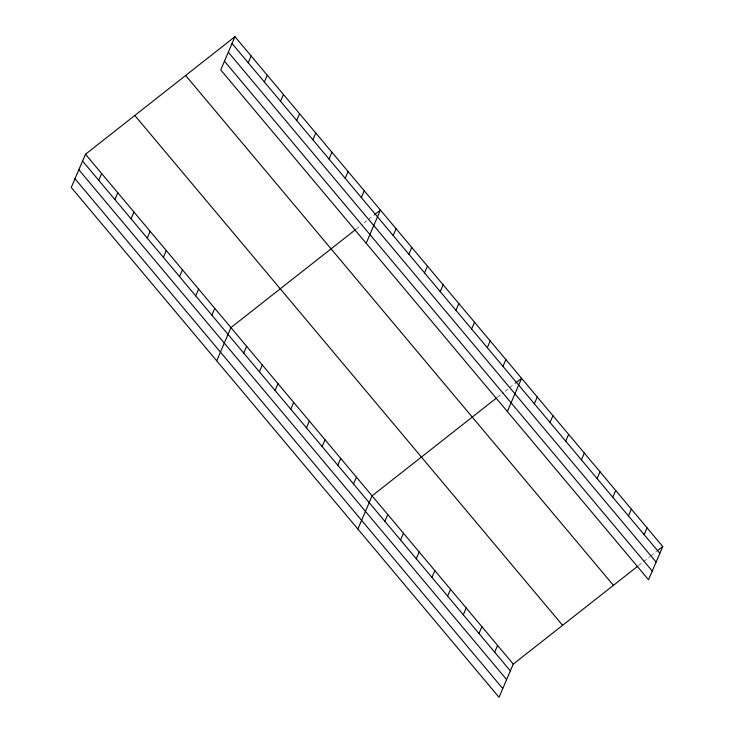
<?xml version="1.0" encoding="UTF-8"?>
<svg xmlns="http://www.w3.org/2000/svg" width="734" height="734" viewBox="0 0 734 734"><rect width="100%" height="100%" fill="white"/><g stroke="black" fill="none" stroke-linecap="round" stroke-linejoin="round"><path stroke-width="0.55" stroke-dasharray="3.67 2.75" d="M356.183 229.1L362.238 224.338M363.963 222.98L367.431 220.255M368.294 219.576L373.487 215.493M497.349 397.351L503.405 392.589M505.139 391.222L508.598 388.506M509.46 387.827L514.653 383.735M638.516 565.602L649.764 556.748M650.627 556.069L656.691 551.307"/><path stroke-width="1.1" d="M234.963 36.7L220.732 69.904L648.517 579.75L662.747 546.546L234.963 36.7L85.483 154.25L71.253 187.454L499.037 697.3L513.268 664.096L637.653 566.281M98.741 180.298L101.65 173.508M114.899 199.556L117.807 192.776M131.065 218.815L133.964 212.034M147.222 238.082L150.131 231.293M163.379 257.34L166.288 250.551M248.22 62.748L251.12 55.958M179.546 276.599L182.454 269.818M264.378 82.006L267.286 75.226M195.703 295.857L198.611 289.077M280.535 101.264L283.443 94.484M211.86 315.125L214.768 308.335M296.701 120.532L299.61 113.742M216.704 360.807L230.935 327.593L355.311 229.779M312.858 139.79L315.767 133.001M243.706 353.072L246.615 346.292M329.016 159.049L331.924 152.268M259.396 371.771L262.304 364.981M345.182 178.307L348.09 171.527M275.085 390.46L277.984 383.68M361.339 197.574L364.248 190.785M290.765 409.159L293.673 402.379M366.174 243.257L380.414 210.043L374.349 214.814M306.454 427.858L309.363 421.068M393.185 235.522L396.094 228.742M322.134 446.547L325.043 439.767M408.875 254.221L411.783 247.431M337.823 465.246L340.732 458.456M424.555 272.91L427.463 266.13M353.504 483.935L356.412 477.155M440.244 291.609L443.152 284.82M357.871 529.049L372.101 495.845L496.478 398.03M455.924 310.298L458.833 303.518M384.882 521.324L387.781 514.543M471.613 328.997L474.522 322.217M400.562 540.022L403.471 533.233M487.303 347.696L490.211 340.906M416.251 558.712L419.16 551.931M502.983 366.385L505.891 359.605M431.931 577.41L434.84 570.621M507.35 411.499L521.58 378.294L515.516 383.056M447.621 596.1L450.529 589.319M534.352 403.773L537.26 396.993M463.301 614.798L466.209 608.009M550.041 422.472L552.95 415.683M478.99 633.488L481.899 626.708M565.721 441.162L568.63 434.381M494.679 652.187L497.588 645.397M581.411 459.86L584.319 453.071M597.1 478.55L600.008 471.769M612.78 497.248L615.688 490.459M628.469 515.938L631.378 509.157M644.149 534.636L647.058 527.847M657.554 550.628L662.747 546.546M232.054 43.48L659.838 553.326M228.32 52.206L656.104 562.051M224.466 61.188L652.251 571.034M185.638 75.492L613.422 585.337M134.817 115.458L562.593 625.304M85.483 154.25L513.268 664.096M82.575 161.04L510.359 670.876M78.841 169.756L506.625 679.601M74.987 178.738L502.772 688.584"/></g></svg>
